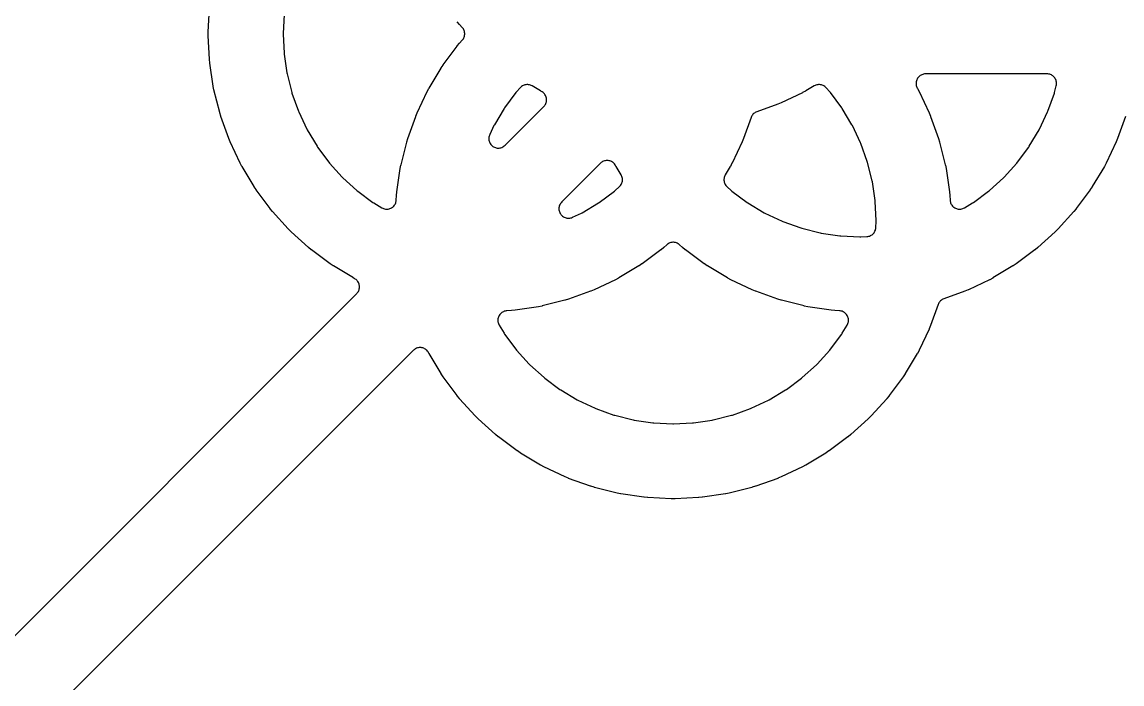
# Model space of a CAD drawing. Header units: millimetres. Extents: x -70 to 70, y -70 to 70.
# Drawn here: x -46.59 to -17.69, y -46.56 to -29.17 of the extents above; entities that cross this region are included whole.
import ezdxf

# ---------------------------------------------------------------- set-up
doc = ezdxf.new("R2010")
doc.units = ezdxf.units.MM
doc.layers.add('CUT_INNER', color=6, linetype='Continuous')

msp = doc.modelspace()

# ---------------------------------------------------------------- linework, layer by layer
at = {"layer": 'CUT_INNER'}
for points in [[(-47.7156, -46.2264), (-37.7983, -36.3092), (-37.7819, -36.291), (-37.7673, -36.2713), (-37.7546, -36.2503), (-37.7442, -36.2281), (-37.7359, -36.205), (-37.7299, -36.1812), (-37.7263, -36.1569), (-37.7251, -36.1324), (-37.7263, -36.1079), (-37.7299, -36.0836), (-37.7359, -36.0598), (-37.7442, -36.0367), (-37.7546, -36.0146), (-37.7673, -35.9935), (-37.7819, -35.9738), (-37.7983, -35.9556), (-37.8165, -35.9392), (-37.8362, -35.9245), (-37.8573, -35.9119), (-37.8788, -35.9004), (-37.8842, -35.8974), (-38.4107, -35.5818), (-38.4159, -35.5785), (-38.491, -35.5283), (-38.496, -35.5248), (-38.9891, -35.1591), (-38.9939, -35.1553), (-39.0637, -35.098), (-39.0684, -35.094), (-39.5232, -34.6818), (-39.5277, -34.6775), (-39.5915, -34.6137), (-39.5958, -34.6092), (-40.008, -34.1544), (-40.012, -34.1497), (-40.0693, -34.0799), (-40.0731, -34.0751), (-40.4388, -33.582), (-40.4423, -33.577), (-40.4925, -33.5019), (-40.4958, -33.4967), (-40.8114, -32.9702), (-40.8144, -32.9648), (-40.857, -32.8852), (-40.8597, -32.8797), (-41.1222, -32.3248), (-41.1247, -32.3192), (-41.1592, -32.2357), (-41.1615, -32.23), (-41.3683, -31.652), (-41.3702, -31.6462), (-41.3964, -31.5598), (-41.398, -31.5538), (-41.5472, -30.9584), (-41.5485, -30.9524), (-41.5662, -30.8638), (-41.5672, -30.8578), (-41.6573, -30.2505), (-41.658, -30.2444), (-41.6669, -30.1545), (-41.6673, -30.1484), (-41.6975, -29.5353), (-41.6976, -29.5292), (-41.6976, -29.4388), (-41.6975, -29.4327), (-41.6673, -28.8196)], [(-39.7069, -28.9734), (-39.7314, -29.4717), (-39.7314, -29.4963), (-39.7069, -29.9946), (-39.7045, -30.019), (-39.6313, -30.5125), (-39.6265, -30.5365), (-39.5053, -31.0205), (-39.4982, -31.0439), (-39.3301, -31.5137), (-39.3207, -31.5363), (-39.1074, -31.9873), (-39.0959, -32.009), (-38.8394, -32.4369), (-38.8258, -32.4573), (-38.5286, -32.858), (-38.513, -32.877), (-38.178, -33.2466), (-38.1606, -33.264), (-37.791, -33.599), (-37.772, -33.6146), (-37.3713, -33.9118), (-37.3509, -33.9254), (-37.1373, -34.0534), (-37.1157, -34.0649), (-37.093, -34.0743), (-37.0696, -34.0815), (-37.0455, -34.0862), (-37.0211, -34.0886), (-36.9966, -34.0886), (-36.9721, -34.0862), (-36.9481, -34.0815), (-36.9246, -34.0743), (-36.9019, -34.0649), (-36.8803, -34.0534), (-36.8599, -34.0397), (-36.8409, -34.0242), (-36.8236, -34.0068), (-36.808, -33.9879), (-36.7944, -33.9675), (-36.7828, -33.9458), (-36.7734, -33.9232), (-36.7663, -33.8997), (-36.7615, -33.8756), (-36.7591, -33.8512), (-36.7533, -33.7336), (-36.7529, -33.7275), (-36.744, -33.6376), (-36.7433, -33.6315), (-36.6532, -33.0242), (-36.6522, -33.0182), (-36.6345, -32.9296), (-36.6332, -32.9236), (-36.484, -32.3282), (-36.4824, -32.3222), (-36.4562, -32.2358), (-36.4543, -32.23), (-36.2475, -31.652), (-36.2452, -31.6463), (-36.2107, -31.5628), (-36.2082, -31.5572), (-35.9457, -31.0023), (-35.943, -30.9968), (-35.9004, -30.9172), (-35.8974, -30.9118), (-35.5818, -30.3853), (-35.5785, -30.3801), (-35.5283, -30.305), (-35.5248, -30.3), (-35.1591, -29.8069), (-35.1553, -29.8021), (-35.098, -29.7323), (-35.094, -29.7276), (-35.0254, -29.6519), (-35.0098, -29.6329), (-34.9962, -29.6125), (-34.9846, -29.5909), (-34.9752, -29.5682), (-34.9681, -29.5447), (-34.9633, -29.5207), (-34.9609, -29.4963), (-34.9609, -29.4717), (-34.9633, -29.4473), (-34.9681, -29.4233), (-34.9752, -29.3998), (-34.9846, -29.3771), (-34.9962, -29.3555), (-35.0098, -29.3351), (-35.0254, -29.3161), (-35.094, -29.2404), (-35.098, -29.2357), (-35.1553, -29.1659)], [(-17.5997, -31.652), (-17.8065, -32.23), (-17.8088, -32.2357), (-17.8433, -32.3192), (-17.8458, -32.3248), (-18.1083, -32.8797), (-18.111, -32.8852), (-18.1536, -32.9648), (-18.1566, -32.9702), (-18.4722, -33.4967), (-18.4755, -33.5019), (-18.5257, -33.577), (-18.5292, -33.582), (-18.8949, -34.0751), (-18.8987, -34.0799), (-18.956, -34.1497), (-18.96, -34.1544), (-19.3722, -34.6092), (-19.3765, -34.6137), (-19.4403, -34.6775), (-19.4448, -34.6818), (-19.8996, -35.094), (-19.9043, -35.098), (-19.9741, -35.1553), (-19.9789, -35.1591), (-20.472, -35.5248), (-20.477, -35.5283), (-20.5521, -35.5785), (-20.5573, -35.5818), (-21.0838, -35.8974), (-21.0892, -35.9004), (-21.1688, -35.943), (-21.1743, -35.9457), (-21.7292, -36.2082), (-21.7348, -36.2107), (-21.8183, -36.2452), (-21.824, -36.2475), (-22.373, -36.4439), (-22.3956, -36.4533), (-22.4173, -36.4648), (-22.4377, -36.4785), (-22.4566, -36.494), (-22.474, -36.5114), (-22.4895, -36.5303), (-22.5032, -36.5507), (-22.5147, -36.5724), (-22.5241, -36.595), (-22.7205, -37.144), (-22.7228, -37.1497), (-22.7573, -37.2332), (-22.7598, -37.2388), (-23.0223, -37.7937), (-23.025, -37.7992), (-23.0676, -37.8788), (-23.0706, -37.8842), (-23.3862, -38.4107), (-23.3895, -38.4159), (-23.4397, -38.491), (-23.4432, -38.496), (-23.8089, -38.9891), (-23.8127, -38.9939), (-23.87, -39.0637), (-23.874, -39.0684), (-24.2862, -39.5232), (-24.2905, -39.5277), (-24.3543, -39.5915), (-24.3588, -39.5958), (-24.8136, -40.008), (-24.8183, -40.012), (-24.8881, -40.0693), (-24.8929, -40.0731), (-25.386, -40.4388), (-25.391, -40.4423), (-25.4661, -40.4925), (-25.4713, -40.4958), (-25.9978, -40.8114), (-26.0032, -40.8144), (-26.0828, -40.857), (-26.0883, -40.8597), (-26.6432, -41.1222), (-26.6488, -41.1247), (-26.7323, -41.1592), (-26.738, -41.1615), (-27.316, -41.3683), (-27.3218, -41.3702), (-27.4082, -41.3964), (-27.4142, -41.398), (-28.0096, -41.5472), (-28.0156, -41.5485), (-28.1042, -41.5662), (-28.1102, -41.5672), (-28.7175, -41.6573), (-28.7236, -41.658), (-28.8135, -41.6669), (-28.8196, -41.6673), (-29.4327, -41.6975), (-29.4388, -41.6976), (-29.5292, -41.6976), (-29.5353, -41.6975), (-30.1484, -41.6673), (-30.1545, -41.6669), (-30.2444, -41.658), (-30.2505, -41.6573), (-30.8578, -41.5672), (-30.8638, -41.5662), (-30.9524, -41.5485), (-30.9584, -41.5472), (-31.5538, -41.398), (-31.5598, -41.3964), (-31.6462, -41.3702), (-31.652, -41.3683), (-32.23, -41.1615), (-32.2357, -41.1592), (-32.3192, -41.1247), (-32.3248, -41.1222), (-32.8797, -40.8597), (-32.8852, -40.857), (-32.9648, -40.8144), (-32.9702, -40.8114), (-33.4967, -40.4958), (-33.5019, -40.4925), (-33.577, -40.4423), (-33.582, -40.4388), (-34.0751, -40.0731), (-34.0799, -40.0693), (-34.1497, -40.012), (-34.1544, -40.008), (-34.6092, -39.5958), (-34.6137, -39.5915), (-34.6775, -39.5277), (-34.6818, -39.5232), (-35.094, -39.0684), (-35.098, -39.0637), (-35.1553, -38.9939), (-35.1591, -38.9891), (-35.5248, -38.496), (-35.5283, -38.491), (-35.5785, -38.4159), (-35.5818, -38.4107), (-35.8974, -37.8842), (-35.9004, -37.8788), (-35.9119, -37.8573), (-35.9245, -37.8362), (-35.9392, -37.8165), (-35.9556, -37.7983), (-35.9738, -37.7819), (-35.9935, -37.7673), (-36.0146, -37.7546), (-36.0367, -37.7442), (-36.0598, -37.7359), (-36.0836, -37.7299), (-36.1079, -37.7263), (-36.1324, -37.7251), (-36.1569, -37.7263), (-36.1812, -37.7299), (-36.205, -37.7359), (-36.2281, -37.7442), (-36.2503, -37.7546), (-36.2713, -37.7673), (-36.291, -37.7819), (-36.3092, -37.7983), (-46.2264, -47.7156)]]:
    msp.add_lwpolyline(points, dxfattribs=at)
for points in [[(-22.8788, -30.5382), (-22.9034, -30.5419), (-22.9274, -30.548), (-22.9508, -30.5565), (-22.9731, -30.5672), (-22.9944, -30.5801), (-23.0142, -30.5951), (-23.0324, -30.6119), (-23.0489, -30.6304), (-23.0635, -30.6505), (-23.076, -30.672), (-23.0863, -30.6946), (-23.0943, -30.7181), (-23.1, -30.7422), (-23.1032, -30.7669), (-23.104, -30.7917), (-23.1023, -30.8164), (-23.0981, -30.8409), (-23.0916, -30.8649), (-23.0827, -30.888), (-23.0715, -30.9102), (-23.0676, -30.9172), (-23.025, -30.9968), (-23.0223, -31.0023), (-22.7598, -31.5572), (-22.7573, -31.5628), (-22.7228, -31.6463), (-22.7205, -31.652), (-22.5137, -32.23), (-22.5118, -32.2358), (-22.4856, -32.3222), (-22.484, -32.3282), (-22.3348, -32.9236), (-22.3335, -32.9296), (-22.3158, -33.0182), (-22.3148, -33.0242), (-22.2247, -33.6315), (-22.224, -33.6376), (-22.2151, -33.7275), (-22.2147, -33.7336), (-22.2089, -33.8512), (-22.2065, -33.8756), (-22.2017, -33.8997), (-22.1946, -33.9232), (-22.1852, -33.9458), (-22.1736, -33.9675), (-22.16, -33.9879), (-22.1444, -34.0068), (-22.1271, -34.0242), (-22.1081, -34.0397), (-22.0877, -34.0534), (-22.0661, -34.0649), (-22.0434, -34.0743), (-22.0199, -34.0815), (-21.9959, -34.0862), (-21.9714, -34.0886), (-21.9469, -34.0886), (-21.9225, -34.0862), (-21.8984, -34.0815), (-21.875, -34.0743), (-21.8523, -34.0649), (-21.8307, -34.0534), (-21.6171, -33.9254), (-21.5967, -33.9118), (-21.196, -33.6146), (-21.177, -33.599), (-20.8074, -33.264), (-20.79, -33.2466), (-20.455, -32.877), (-20.4394, -32.858), (-20.1422, -32.4573), (-20.1286, -32.4369), (-19.8721, -32.009), (-19.8606, -31.9873), (-19.6473, -31.5363), (-19.6379, -31.5137), (-19.4698, -31.0439), (-19.4627, -31.0205), (-19.4194, -30.8477), (-19.4147, -30.8243), (-19.4123, -30.8006), (-19.4121, -30.7767), (-19.4143, -30.7529), (-19.4187, -30.7294), (-19.4253, -30.7064), (-19.434, -30.6842), (-19.4449, -30.6629), (-19.4577, -30.6428), (-19.4724, -30.624), (-19.4888, -30.6066), (-19.5068, -30.5909), (-19.5263, -30.577), (-19.5469, -30.565), (-19.5686, -30.5551), (-19.5912, -30.5472), (-19.6144, -30.5416), (-19.6381, -30.5381), (-19.6619, -30.537), (-22.854, -30.537)], [(-34.3135, -32.1514), (-34.3207, -32.1753), (-34.3254, -32.1999), (-34.3277, -32.2247), (-34.3275, -32.2497), (-34.3249, -32.2745), (-34.3197, -32.299), (-34.3121, -32.3228), (-34.3022, -32.3457), (-34.2901, -32.3675), (-34.2759, -32.388), (-34.2596, -32.407), (-34.2416, -32.4243), (-34.2219, -32.4396), (-34.2008, -32.453), (-34.1785, -32.4641), (-34.1551, -32.473), (-34.131, -32.4795), (-34.1064, -32.4836), (-34.0815, -32.4852), (-34.0565, -32.4843), (-34.0318, -32.4809), (-34.0075, -32.4751), (-33.9839, -32.4669), (-33.9613, -32.4563), (-33.9398, -32.4436), (-33.9197, -32.4288), (-33.9012, -32.412), (-32.8843, -31.3952), (-32.8679, -31.377), (-32.8533, -31.3573), (-32.8406, -31.3363), (-32.8302, -31.3141), (-32.8219, -31.291), (-32.8159, -31.2672), (-32.8123, -31.2429), (-32.8111, -31.2184), (-32.8123, -31.1939), (-32.8159, -31.1696), (-32.8219, -31.1458), (-32.8302, -31.1227), (-32.8406, -31.1006), (-32.8533, -31.0795), (-32.8679, -31.0598), (-32.8843, -31.0416), (-32.9025, -31.0252), (-32.9222, -31.0105), (-32.9433, -30.9979), (-32.9648, -30.9864), (-32.9702, -30.9834), (-33.1889, -30.8523), (-33.2106, -30.8407), (-33.2332, -30.8313), (-33.2567, -30.8242), (-33.2808, -30.8194), (-33.3052, -30.817), (-33.3297, -30.817), (-33.3542, -30.8194), (-33.3782, -30.8242), (-33.4017, -30.8313), (-33.4244, -30.8407), (-33.446, -30.8523), (-33.4664, -30.8659), (-33.4854, -30.8814), (-33.5027, -30.8988), (-33.599, -31.005), (-33.6146, -31.024), (-33.9118, -31.4247), (-33.9254, -31.4451), (-34.1819, -31.873), (-34.1934, -31.8947), (-34.304, -32.1284)], [(-27.3096, -31.5393), (-27.3313, -31.5508), (-27.3517, -31.5645), (-27.3706, -31.58), (-27.388, -31.5974), (-27.4035, -31.6163), (-27.4172, -31.6367), (-27.4287, -31.6584), (-27.4381, -31.681), (-27.6345, -32.23), (-27.6368, -32.2357), (-27.6713, -32.3192), (-27.6738, -32.3248), (-27.9363, -32.8797), (-27.939, -32.8852), (-27.9816, -32.9648), (-27.9846, -32.9702), (-28.1157, -33.1889), (-28.1273, -33.2106), (-28.1367, -33.2332), (-28.1438, -33.2567), (-28.1486, -33.2808), (-28.151, -33.3052), (-28.151, -33.3297), (-28.1486, -33.3542), (-28.1438, -33.3782), (-28.1367, -33.4017), (-28.1273, -33.4244), (-28.1157, -33.446), (-28.1021, -33.4664), (-28.0866, -33.4854), (-28.0692, -33.5027), (-27.963, -33.599), (-27.944, -33.6146), (-27.5433, -33.9118), (-27.5229, -33.9254), (-27.095, -34.1819), (-27.0733, -34.1934), (-26.6223, -34.4067), (-26.5997, -34.4161), (-26.1299, -34.5842), (-26.1065, -34.5913), (-25.6225, -34.7125), (-25.5985, -34.7173), (-25.105, -34.7905), (-25.0806, -34.7929), (-24.5823, -34.8174), (-24.5577, -34.8174), (-24.396, -34.8095), (-24.3716, -34.8071), (-24.3475, -34.8023), (-24.324, -34.7952), (-24.3013, -34.7858), (-24.2797, -34.7742), (-24.2593, -34.7606), (-24.2403, -34.745), (-24.223, -34.7277), (-24.2074, -34.7087), (-24.1938, -34.6883), (-24.1822, -34.6667), (-24.1728, -34.644), (-24.1657, -34.6205), (-24.1609, -34.5964), (-24.1585, -34.572), (-24.1506, -34.4103), (-24.1506, -34.3857), (-24.1751, -33.8874), (-24.1775, -33.863), (-24.2507, -33.3695), (-24.2555, -33.3455), (-24.3767, -32.8615), (-24.3838, -32.8381), (-24.5519, -32.3683), (-24.5613, -32.3457), (-24.7746, -31.8947), (-24.7861, -31.873), (-25.0426, -31.4451), (-25.0562, -31.4247), (-25.3534, -31.024), (-25.369, -31.005), (-25.4653, -30.8988), (-25.4826, -30.8814), (-25.5016, -30.8659), (-25.522, -30.8523), (-25.5436, -30.8407), (-25.5663, -30.8313), (-25.5898, -30.8242), (-25.6138, -30.8194), (-25.6383, -30.817), (-25.6628, -30.817), (-25.6872, -30.8194), (-25.7113, -30.8242), (-25.7348, -30.8313), (-25.7574, -30.8407), (-25.7791, -30.8523), (-25.9978, -30.9834), (-26.0032, -30.9864), (-26.0828, -31.029), (-26.0883, -31.0317), (-26.6432, -31.2942), (-26.6488, -31.2967), (-26.7323, -31.3312), (-26.738, -31.3335), (-27.287, -31.5299)], [(-32.4288, -33.9197), (-32.4436, -33.9398), (-32.4563, -33.9613), (-32.4669, -33.9839), (-32.4751, -34.0075), (-32.4809, -34.0318), (-32.4843, -34.0565), (-32.4852, -34.0815), (-32.4836, -34.1064), (-32.4795, -34.131), (-32.473, -34.1551), (-32.4641, -34.1785), (-32.453, -34.2008), (-32.4396, -34.2219), (-32.4243, -34.2416), (-32.407, -34.2596), (-32.388, -34.2759), (-32.3675, -34.2901), (-32.3457, -34.3022), (-32.3228, -34.3121), (-32.299, -34.3197), (-32.2745, -34.3249), (-32.2497, -34.3275), (-32.2247, -34.3277), (-32.1999, -34.3254), (-32.1753, -34.3207), (-32.1514, -34.3135), (-32.1284, -34.304), (-31.8947, -34.1934), (-31.873, -34.1819), (-31.4451, -33.9254), (-31.4247, -33.9118), (-31.024, -33.6146), (-31.005, -33.599), (-30.8988, -33.5027), (-30.8814, -33.4854), (-30.8659, -33.4664), (-30.8523, -33.446), (-30.8407, -33.4244), (-30.8313, -33.4017), (-30.8242, -33.3782), (-30.8194, -33.3542), (-30.817, -33.3297), (-30.817, -33.3052), (-30.8194, -33.2808), (-30.8242, -33.2567), (-30.8313, -33.2332), (-30.8407, -33.2106), (-30.8523, -33.1889), (-30.9834, -32.9702), (-30.9864, -32.9648), (-30.9979, -32.9433), (-31.0105, -32.9222), (-31.0252, -32.9025), (-31.0416, -32.8843), (-31.0598, -32.8679), (-31.0795, -32.8533), (-31.1006, -32.8406), (-31.1227, -32.8302), (-31.1458, -32.8219), (-31.1696, -32.8159), (-31.1939, -32.8123), (-31.2184, -32.8111), (-31.2429, -32.8123), (-31.2672, -32.8159), (-31.291, -32.8219), (-31.3141, -32.8302), (-31.3363, -32.8406), (-31.3573, -32.8533), (-31.377, -32.8679), (-31.3952, -32.8843), (-32.412, -33.9012)], [(-33.8756, -36.7615), (-33.8997, -36.7663), (-33.9232, -36.7734), (-33.9458, -36.7828), (-33.9675, -36.7944), (-33.9879, -36.808), (-34.0068, -36.8236), (-34.0242, -36.8409), (-34.0397, -36.8599), (-34.0534, -36.8803), (-34.0649, -36.9019), (-34.0743, -36.9246), (-34.0815, -36.9481), (-34.0862, -36.9721), (-34.0886, -36.9966), (-34.0886, -37.0211), (-34.0862, -37.0455), (-34.0815, -37.0696), (-34.0743, -37.093), (-34.0649, -37.1157), (-34.0534, -37.1373), (-33.9254, -37.3509), (-33.9118, -37.3713), (-33.6146, -37.772), (-33.599, -37.791), (-33.264, -38.1606), (-33.2466, -38.178), (-32.877, -38.513), (-32.858, -38.5286), (-32.4573, -38.8258), (-32.4369, -38.8394), (-32.009, -39.0959), (-31.9873, -39.1074), (-31.5363, -39.3207), (-31.5137, -39.3301), (-31.0439, -39.4982), (-31.0205, -39.5053), (-30.5365, -39.6265), (-30.5125, -39.6313), (-30.019, -39.7045), (-29.9946, -39.7069), (-29.4963, -39.7314), (-29.4717, -39.7314), (-28.9734, -39.7069), (-28.949, -39.7045), (-28.4555, -39.6313), (-28.4315, -39.6265), (-27.9475, -39.5053), (-27.9241, -39.4982), (-27.4543, -39.3301), (-27.4317, -39.3207), (-26.9807, -39.1074), (-26.959, -39.0959), (-26.5311, -38.8394), (-26.5107, -38.8258), (-26.11, -38.5286), (-26.091, -38.513), (-25.7214, -38.178), (-25.704, -38.1606), (-25.369, -37.791), (-25.3534, -37.772), (-25.0562, -37.3713), (-25.0426, -37.3509), (-24.9146, -37.1373), (-24.9031, -37.1157), (-24.8937, -37.093), (-24.8865, -37.0696), (-24.8818, -37.0455), (-24.8794, -37.0211), (-24.8794, -36.9966), (-24.8818, -36.9721), (-24.8865, -36.9481), (-24.8937, -36.9246), (-24.9031, -36.9019), (-24.9146, -36.8803), (-24.9283, -36.8599), (-24.9438, -36.8409), (-24.9612, -36.8236), (-24.9801, -36.808), (-25.0005, -36.7944), (-25.0222, -36.7828), (-25.0448, -36.7734), (-25.0683, -36.7663), (-25.0924, -36.7615), (-25.1168, -36.7591), (-25.2344, -36.7533), (-25.2405, -36.7529), (-25.3304, -36.744), (-25.3365, -36.7433), (-25.9438, -36.6532), (-25.9498, -36.6522), (-26.0384, -36.6345), (-26.0444, -36.6332), (-26.6398, -36.484), (-26.6458, -36.4824), (-26.7322, -36.4562), (-26.738, -36.4543), (-27.316, -36.2475), (-27.3217, -36.2452), (-27.4052, -36.2107), (-27.4108, -36.2082), (-27.9657, -35.9457), (-27.9712, -35.943), (-28.0508, -35.9004), (-28.0562, -35.8974), (-28.5827, -35.5818), (-28.5879, -35.5785), (-28.663, -35.5283), (-28.668, -35.5248), (-29.1611, -35.1591), (-29.1659, -35.1553), (-29.2357, -35.098), (-29.2404, -35.094), (-29.3161, -35.0254), (-29.3351, -35.0098), (-29.3555, -34.9962), (-29.3771, -34.9846), (-29.3998, -34.9752), (-29.4233, -34.9681), (-29.4473, -34.9633), (-29.4717, -34.9609), (-29.4963, -34.9609), (-29.5207, -34.9633), (-29.5447, -34.9681), (-29.5682, -34.9752), (-29.5909, -34.9846), (-29.6125, -34.9962), (-29.6329, -35.0098), (-29.6519, -35.0254), (-29.7276, -35.094), (-29.7323, -35.098), (-29.8021, -35.1553), (-29.8069, -35.1591), (-30.3, -35.5248), (-30.305, -35.5283), (-30.3801, -35.5785), (-30.3853, -35.5818), (-30.9118, -35.8974), (-30.9172, -35.9004), (-30.9968, -35.943), (-31.0023, -35.9457), (-31.5572, -36.2082), (-31.5628, -36.2107), (-31.6463, -36.2452), (-31.652, -36.2475), (-32.23, -36.4543), (-32.2358, -36.4562), (-32.3222, -36.4824), (-32.3282, -36.484), (-32.9236, -36.6332), (-32.9296, -36.6345), (-33.0182, -36.6522), (-33.0242, -36.6532), (-33.6315, -36.7433), (-33.6376, -36.744), (-33.7275, -36.7529), (-33.7336, -36.7533), (-33.8512, -36.7591)]]:
    msp.add_lwpolyline(points, close=True, dxfattribs=at)

doc.saveas('drawing.dxf')
